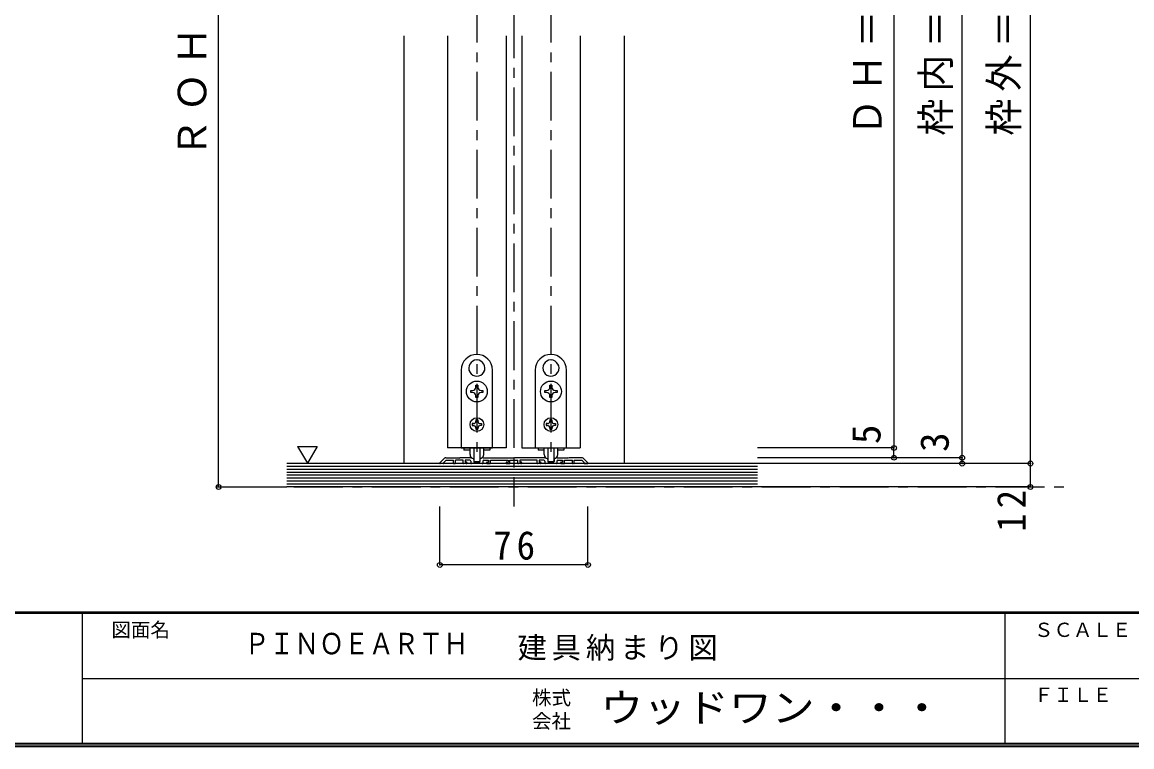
# Model space of a CAD drawing. Units: millimetres, scale not verified. Extents: x -973 to 977, y -718 to 696.
# Drawn here: x -29 to 540, y -701 to -329 of the extents above; entities that cross this region are included whole.
import ezdxf
from ezdxf.enums import TextEntityAlignment as Align

# ---------------------------------------------------------------- set-up
doc = ezdxf.new("R2010")
doc.units = ezdxf.units.MM
doc.header["$LTSCALE"] = 5
doc.header["$PDMODE"] = 32
doc.header["$PDSIZE"] = 2.5
doc.linetypes.add('CHAIN1', pattern=[8, 5, -1, 1, -1])
for name, color, linetype in [('0-1_通り芯', 4, 'CHAIN1'), ('0-3_仕上げ', 2, 'Continuous'), ('0-4_枠', 3, 'Continuous'), ('0-6_扉', 6, 'Continuous'), ('0-7_金物', 7, 'Continuous'), ('0-A_文字', 7, 'Continuous'), ('0-B_寸法', 7, 'Continuous'), ('F-1_枠', 6, 'Continuous'), ('F-A_文字', 7, 'Continuous')]:
    doc.layers.add(name, color=color, linetype=linetype)
doc.styles.add('ＭＳ ゴシック', font='')
doc.styles.get('ＭＳ ゴシック').set_extended_font_data('MS Gothic')

msp = doc.modelspace()

# ---------------------------------------------------------------- linework, layer by layer
at = {"layer": '0-1_通り芯'}
for p, q in [((204.153, -74.5), (204.153, -555.5)), ((242.153, -74.5), (242.153, -555.5)), ((70.334, -567.5), (507.653, -567.5))]:
    msp.add_line(p, q, dxfattribs=at)
at = {"layer": '0-3_仕上げ'}
for p, q in [((348.153, -555.5), (106.653, -555.5)), ((348.153, -567.5), (106.653, -567.5))]:
    msp.add_line(p, q, dxfattribs=at)
at = {"layer": '0-3_仕上げ', "color": 7}
for p, q in [((348.153, -557), (106.653, -557)), ((348.153, -558.5), (106.653, -558.5)), ((348.153, -560), (106.653, -560)), ((348.153, -561.5), (106.653, -561.5)), ((348.153, -563), (106.653, -563)), ((348.153, -564.5), (106.653, -564.5)), ((348.153, -566), (106.653, -566))]:
    msp.add_line(p, q, dxfattribs=at)
at = {"layer": '0-4_枠', "color": 4}
for p, q in [((166.653, -336), (166.653, -555.5)), ((279.653, -336), (279.653, -555.5))]:
    msp.add_line(p, q, dxfattribs=at)
at = {"layer": '0-6_扉'}
for p, q in [((189.153, -336), (189.153, -547.5)), ((219.153, -336), (219.153, -547.5)), ((227.153, -336), (227.153, -547.5)), ((257.153, -336), (257.153, -547.5)), ((219.153, -547.5), (189.153, -547.5)), ((227.153, -547.5), (257.153, -547.5))]:
    msp.add_line(p, q, dxfattribs=at)
at = {"layer": '0-7_金物', "color": 4, "linetype": 'CHAIN1'}
msp.add_line((223.153, -2.5), (223.153, -577.5), dxfattribs=at)
at = {"layer": '0-7_金物'}
for p, q in [((204.054, -502.351), (204.153, -502.45)), ((204.252, -502.351), (204.153, -502.45)), ((242.054, -502.351), (242.153, -502.45)), ((242.252, -502.351), (242.153, -502.45)), ((196.153, -507.5), (196.153, -547.5)), ((200.511, -508.489), (200.646, -508.525)), ((200.609, -508.66), (200.646, -508.525)), ((207.795, -508.489), (207.66, -508.525)), ((207.697, -508.66), (207.66, -508.525)), ((212.153, -547.5), (212.153, -507.5)), ((234.153, -507.5), (234.153, -547.5)), ((238.511, -508.489), (238.646, -508.525)), ((238.609, -508.66), (238.646, -508.525)), ((245.795, -508.489), (245.66, -508.525)), ((245.697, -508.66), (245.66, -508.525)), ((250.153, -547.5), (250.153, -507.5)), ((201.003, -518), (201.953, -518)), ((201.003, -519), (201.003, -518)), ((203.653, -516.3), (203.653, -515.35)), ((203.653, -515.35), (204.653, -515.35)), ((204.653, -515.35), (204.653, -516.3)), ((206.353, -518), (207.303, -518)), ((207.303, -518), (207.303, -519)), ((239.003, -518), (239.953, -518)), ((239.003, -519), (239.003, -518)), ((241.653, -516.3), (241.653, -515.35)), ((241.653, -515.35), (242.653, -515.35)), ((242.653, -515.35), (242.653, -516.3)), ((244.353, -518), (245.303, -518)), ((245.303, -518), (245.303, -519)), ((201.953, -519), (201.003, -519)), ((203.653, -521.65), (203.653, -520.7)), ((207.303, -519), (206.353, -519)), ((239.953, -519), (239.003, -519)), ((241.653, -521.65), (241.653, -520.7)), ((245.303, -519), (244.353, -519)), ((202.353, -535), (201.753, -535)), ((203.653, -533.1), (203.653, -533.7)), ((204.653, -533.1), (203.653, -533.1)), ((204.653, -533.1), (204.653, -533.7)), ((205.953, -535), (206.553, -535)), ((206.553, -535), (206.553, -536)), ((240.353, -535), (239.753, -535)), ((241.653, -533.1), (241.653, -533.7)), ((242.653, -533.1), (241.653, -533.1)), ((242.653, -533.1), (242.653, -533.7)), ((243.953, -535), (244.553, -535)), ((244.553, -535), (244.553, -536)), ((203.653, -537.3), (203.653, -537.9)), ((203.653, -537.9), (204.653, -537.9)), ((204.653, -537.3), (204.653, -537.9)), ((206.553, -536), (205.953, -536)), ((241.653, -537.3), (241.653, -537.9)), ((241.653, -537.9), (242.653, -537.9)), ((242.653, -537.3), (242.653, -537.9)), ((244.553, -536), (243.953, -536)), ((196.153, -547.5), (212.153, -547.5)), ((197.553, -547.5), (197.553, -548.7)), ((200.685, -548.7), (197.553, -548.7)), ((200.653, -550.921), (200.653, -547.5)), ((202.653, -547.5), (202.653, -554.121)), ((205.653, -547.5), (205.653, -554.121)), ((210.753, -548.7), (207.621, -548.7)), ((207.653, -550.921), (207.653, -547.5)), ((210.753, -547.5), (210.753, -548.7)), ((234.153, -547.5), (250.153, -547.5)), ((235.553, -547.5), (235.553, -548.7)), ((238.685, -548.7), (235.553, -548.7)), ((238.653, -550.921), (238.653, -547.5)), ((240.653, -547.5), (240.653, -554.121)), ((243.653, -547.5), (243.653, -554.121)), ((248.753, -548.7), (245.621, -548.7)), ((245.653, -550.921), (245.653, -547.5)), ((248.753, -547.5), (248.753, -548.7)), ((202.953, -554.421), (205.353, -554.421)), ((240.953, -554.421), (243.353, -554.421))]:
    msp.add_line(p, q, dxfattribs=at)
at = {"layer": '0-7_金物', "color": 3}
for p, q in [((187.577, -552.793), (185.212, -555.159)), ((186.953, -555.5), (185.353, -555.5)), ((188.284, -552.5), (194.853, -552.5)), ((192.153, -555.2), (192.153, -553.7)), ((192.453, -555.5), (192.853, -555.5)), ((193.153, -555.2), (193.153, -553.7)), ((197.153, -553.7), (193.153, -553.7)), ((194.853, -552.5), (195.153, -552.8)), ((195.153, -552.8), (195.453, -552.5)), ((200.924, -552.5), (195.453, -552.5)), ((197.153, -555.2), (197.153, -553.7)), ((198.753, -555.5), (197.453, -555.5)), ((198.153, -553.7), (198.153, -554.7)), ((200.553, -553.7), (198.153, -553.7)), ((198.753, -554.7), (198.153, -554.7)), ((201.053, -554.2), (201.053, -555.2)), ((201.078, -552.524), (202.207, -552.888)), ((206.953, -555.5), (201.353, -555.5)), ((202.553, -553.364), (202.553, -554.4)), ((202.853, -554.7), (205.453, -554.7)), ((205.753, -553.364), (205.753, -554.4)), ((207.228, -552.524), (206.1, -552.888)), ((207.253, -554.2), (207.253, -555.2)), ((207.382, -552.5), (222.853, -552.5)), ((209.553, -554.7), (210.153, -554.7)), ((209.553, -555.5), (210.853, -555.5)), ((219.553, -554.7), (220.153, -554.7)), ((219.553, -555.5), (220.853, -555.5)), ((225.153, -555.2), (225.153, -553.7)), ((226.753, -555.5), (225.453, -555.5)), ((226.153, -553.7), (226.153, -554.7)), ((235.153, -553.7), (226.153, -553.7)), ((226.753, -554.7), (226.153, -554.7)), ((235.153, -555.2), (235.153, -553.7)), ((236.753, -555.5), (235.453, -555.5)), ((236.153, -553.7), (236.153, -554.7)), ((238.553, -553.7), (236.153, -553.7)), ((236.753, -554.7), (236.153, -554.7)), ((239.053, -554.2), (239.053, -555.2)), ((239.078, -552.524), (240.207, -552.888)), ((244.953, -555.5), (239.353, -555.5)), ((240.553, -553.364), (240.553, -554.4)), ((240.853, -554.7), (243.453, -554.7)), ((243.753, -553.364), (243.753, -554.4)), ((245.228, -552.524), (244.1, -552.888)), ((245.253, -554.2), (245.253, -555.2)), ((245.382, -552.5), (250.853, -552.5)), ((247.553, -554.7), (248.153, -554.7)), ((247.553, -555.5), (248.853, -555.5)), ((253.153, -555.2), (253.153, -553.7)), ((253.853, -555.5), (253.453, -555.5)), ((259.153, -554.914), (257.939, -553.7)), ((258.729, -552.793), (261.094, -555.159)), ((259.153, -555.3), (259.153, -554.914)), ((259.353, -555.5), (260.953, -555.5))]:
    msp.add_line(p, q, dxfattribs=at)
at = {"layer": '0-7_金物'}
for points in [[(204.653, -520.7), (204.653, -521.65), (203.653, -521.65)], [(242.653, -520.7), (242.653, -521.65), (241.653, -521.65)], [(201.753, -535), (201.753, -536), (202.353, -536)], [(239.753, -535), (239.753, -536), (240.353, -536)]]:
    msp.add_lwpolyline(points, dxfattribs=at)
at = {"layer": '0-7_金物', "color": 3}
for points in [[(187.153, -555.3), (187.153, -554.914), (188.367, -553.7), (192.153, -553.7)], [(207.753, -553.7), (210.153, -553.7), (210.153, -554.7)], [(211.153, -555.2), (211.153, -553.7), (220.153, -553.7), (220.153, -554.7)], [(221.153, -555.2), (221.153, -553.7), (225.153, -553.7)], [(238.924, -552.5), (223.453, -552.5), (223.153, -552.8), (222.853, -552.5)], [(245.753, -553.7), (248.153, -553.7), (248.153, -554.7)], [(249.153, -555.2), (249.153, -553.7), (253.153, -553.7)], [(258.022, -552.5), (251.453, -552.5), (251.153, -552.8), (250.853, -552.5)], [(254.153, -555.2), (254.153, -553.7), (257.939, -553.7)]]:
    msp.add_lwpolyline(points, dxfattribs=at)
at = {"layer": '0-7_金物'}
for centre, radius in [((204.153, -518.5), 5.35), ((242.153, -518.5), 5.35), ((204.153, -535.5), 3.5), ((242.153, -535.5), 3.5)]:
    msp.add_circle(centre, radius, dxfattribs=at)
for centre, radius, start, end in [((204.153, -507.5), 8, 0, 180), ((242.153, -507.5), 8, 0, 180), ((204.153, -506.5), 4.15, 91.3645, 208.6355), ((204.153, -506.5), 4.15, 331.3645, 88.6355), ((242.153, -506.5), 4.15, 91.3645, 208.6355), ((242.153, -506.5), 4.15, 331.3645, 88.6355), ((204.153, -506.5), 4.15, 211.3645, 328.6355), ((242.153, -506.5), 4.15, 211.3645, 328.6355), ((201.953, -516.3), 1.7, 270, 0), ((206.353, -516.3), 1.7, 180, 270), ((239.953, -516.3), 1.7, 270, 0), ((244.353, -516.3), 1.7, 180, 270), ((201.953, -520.7), 1.7, 0, 90), ((206.353, -520.7), 1.7, 90, 180), ((239.953, -520.7), 1.7, 0, 90), ((244.353, -520.7), 1.7, 90, 180), ((202.353, -533.7), 1.3, 270, 0), ((205.953, -533.7), 1.3, 180, 270), ((240.353, -533.7), 1.3, 270, 0), ((243.953, -533.7), 1.3, 180, 270), ((202.353, -537.3), 1.3, 0, 90), ((205.953, -537.3), 1.3, 90, 180), ((240.353, -537.3), 1.3, 0, 90), ((243.953, -537.3), 1.3, 90, 180), ((202.653, -550.921), 2, 180, 264.78409), ((205.653, -550.921), 2, 275.21591, 0), ((240.653, -550.921), 2, 180, 264.78409), ((243.653, -550.921), 2, 275.21591, 0), ((202.453, -553.112), 0.2, 0, 84.78409), ((202.953, -554.121), 0.3, 180, 270), ((205.353, -554.121), 0.3, 270, 0), ((205.853, -553.112), 0.2, 95.21591, 180), ((240.453, -553.112), 0.2, 0, 84.78409), ((240.953, -554.121), 0.3, 180, 270), ((243.353, -554.121), 0.3, 270, 0), ((243.853, -553.112), 0.2, 95.21591, 180)]:
    msp.add_arc(centre, radius, start, end, dxfattribs=at)
at = {"layer": '0-7_金物', "color": 3}
for centre, radius, start, end in [((185.353, -555.3), 0.2, 135, 270), ((186.953, -555.3), 0.2, 270, 0), ((188.284, -553.5), 1, 90, 135), ((192.453, -555.2), 0.3, 180, 270), ((192.853, -555.2), 0.3, 270, 0), ((197.453, -555.2), 0.3, 180, 270), ((198.753, -555.1), 0.4, 0, 90), ((198.753, -555.1), 0.4, 270, 0), ((200.553, -554.2), 0.5, 0, 90), ((200.924, -553), 0.5, 72.1213, 90), ((201.353, -555.2), 0.3, 180, 270), ((202.053, -553.364), 0.5, 0, 72.1213), ((202.853, -554.4), 0.3, 180, 270), ((205.453, -554.4), 0.3, 270, 0), ((206.253, -553.364), 0.5, 107.8787, 180), ((206.953, -555.2), 0.3, 270, 0), ((207.382, -553), 0.5, 90, 107.8787), ((207.753, -554.2), 0.5, 90, 180), ((209.553, -555.1), 0.4, 90, 180), ((209.553, -555.1), 0.4, 180, 270), ((210.853, -555.2), 0.3, 270, 0), ((219.553, -555.1), 0.4, 90, 180), ((219.553, -555.1), 0.4, 180, 270), ((220.853, -555.2), 0.3, 270, 0), ((225.453, -555.2), 0.3, 180, 270), ((226.753, -555.1), 0.4, 0, 90), ((226.753, -555.1), 0.4, 270, 0), ((235.453, -555.2), 0.3, 180, 270), ((236.753, -555.1), 0.4, 0, 90), ((236.753, -555.1), 0.4, 270, 0), ((238.553, -554.2), 0.5, 0, 90), ((238.924, -553), 0.5, 72.1213, 90), ((239.353, -555.2), 0.3, 180, 270), ((240.053, -553.364), 0.5, 0, 72.1213), ((240.853, -554.4), 0.3, 180, 270), ((243.453, -554.4), 0.3, 270, 0), ((244.253, -553.364), 0.5, 107.8787, 180), ((244.953, -555.2), 0.3, 270, 0), ((245.382, -553), 0.5, 90, 107.8787), ((245.753, -554.2), 0.5, 90, 180), ((247.553, -555.1), 0.4, 90, 180), ((247.553, -555.1), 0.4, 180, 270), ((248.853, -555.2), 0.3, 270, 0), ((253.453, -555.2), 0.3, 180, 270), ((253.853, -555.2), 0.3, 270, 0), ((258.022, -553.5), 1, 45, 90), ((259.353, -555.3), 0.2, 180, 270), ((260.953, -555.3), 0.2, 270, 45)]:
    msp.add_arc(centre, radius, start, end, dxfattribs=at)
at = {"layer": '0-A_文字'}
msp.add_line((112.218, -546.686), (117.218, -555.347), dxfattribs=at)
msp.add_lwpolyline([(112.218, -546.686), (122.218, -546.686), (117.218, -555.347)], dxfattribs=at)
at = {"layer": '0-B_寸法', "color": 4}
for p, q in [((71.653, -567.5), (71.653, -52.5)), ((453.153, -552.5), (453.153, -60.5)), ((488.153, -567.5), (488.153, -60.5)), ((418.153, -90.5), (418.153, -547.5)), ((418.153, -547.5), (348.153, -547.5)), ((418.153, -552.5), (418.153, -547.5)), ((453.153, -552.5), (348.153, -552.5)), ((418.153, -552.5), (348.153, -552.5)), ((488.153, -555.5), (348.153, -555.5)), ((453.153, -555.5), (453.153, -552.5)), ((71.653, -567.5), (106.653, -567.5)), ((488.153, -567.5), (348.153, -567.5)), ((185.153, -607.5), (185.153, -577.5)), ((261.153, -607.5), (261.153, -577.5)), ((261.153, -607.5), (185.153, -607.5))]:
    msp.add_line(p, q, dxfattribs=at)
at = {"layer": '0-B_寸法'}
for p in [(418.153, -547.5), (418.153, -552.5), (453.153, -552.5), (453.153, -555.5), (488.153, -555.5), (71.653, -567.5), (488.153, -567.5), (185.153, -607.5), (261.153, -607.5)]:
    msp.add_point(p, dxfattribs=at)
at = {"layer": 'F-1_枠'}
for p, q in [((976.653, -631.667), (-973.347, -631.667)), ((976.653, -632.5), (-973.347, -632.5)), ((1.653, -632.5), (1.653, -699.167)), ((474.986, -632.5), (474.986, -699.167)), ((1.653, -665.833), (974.986, -665.834)), ((976.653, -699.167), (-973.347, -699.167)), ((976.653, -700), (-973.347, -700)), ((976.653, -700.833), (-973.347, -700.833))]:
    msp.add_line(p, q, dxfattribs=at)

# ---------------------------------------------------------------- texts
at = {"layer": '0-B_寸法', "style": 'ＭＳ ゴシック'}
for s, p in [('5', (415.653, -545.5)), ('3', (450.653, -549.5))]:
    msp.add_text(s, height=14.66, rotation=90, dxfattribs=at).set_placement(p, align=Align.BOTTOM_LEFT)
at = {"layer": '0-B_寸法', "char_height": 14.66, "attachment_point": 7, "rotation": 90, "style": 'ＭＳ ゴシック'}
for s, insert in [('\\T1.18;ＲＯＨ＝2,055', (69.153, -398.5)), ('\\T1.19;\\W0.95;ＤＨ＝1,983', (415.653, -387.25)), ('\\T1.19;\\W0.95;枠内＝2,002', (450.653, -387.25)), ('\\T1.19;\\W0.95;枠外＝2,035', (485.653, -387.25)), ('\\T1.27;\\W0.95;12', (485.653, -590.544))]:
    msp.add_mtext(s, dxfattribs=dict(at, insert=insert))
at = {"layer": '0-B_寸法', "insert": (212.528, -605), "char_height": 14.66, "attachment_point": 7, "style": 'ＭＳ ゴシック'}
msp.add_mtext('\\T1.27;\\W0.95;76', dxfattribs=at)
at = {"layer": 'F-A_文字', "style": 'ＭＳ ゴシック'}
for s, p in [('図面名', (16.653, -646.667)), ('ＳＣＡＬＥ', (489.986, -646.667)), ('株式', (232.486, -681.5)), ('ＦＩＬＥ', (489.986, -680)), ('会社', (232.486, -693.5))]:
    msp.add_text(s, height=7.331, dxfattribs=at).set_placement(p, align=Align.BOTTOM_LEFT)
for s, height, width, p in [('ＰＩＮＯＥＡＲＴＨ', 11, 0.85, (84.986, -656.667)), ('ウッドワン・・・', 14.66, 1.1, (267.486, -692.5))]:
    msp.add_text(s, height=height, dxfattribs=dict(at, width=width)).set_placement(p, align=Align.BOTTOM_LEFT)
at = {"layer": 'F-A_文字', "insert": (224.986, -656.667), "char_height": 11, "attachment_point": 7, "style": 'ＭＳ ゴシック'}
msp.add_mtext('\\T1.17;建具納まり図', dxfattribs=at)

doc.saveas('drawing.dxf')
